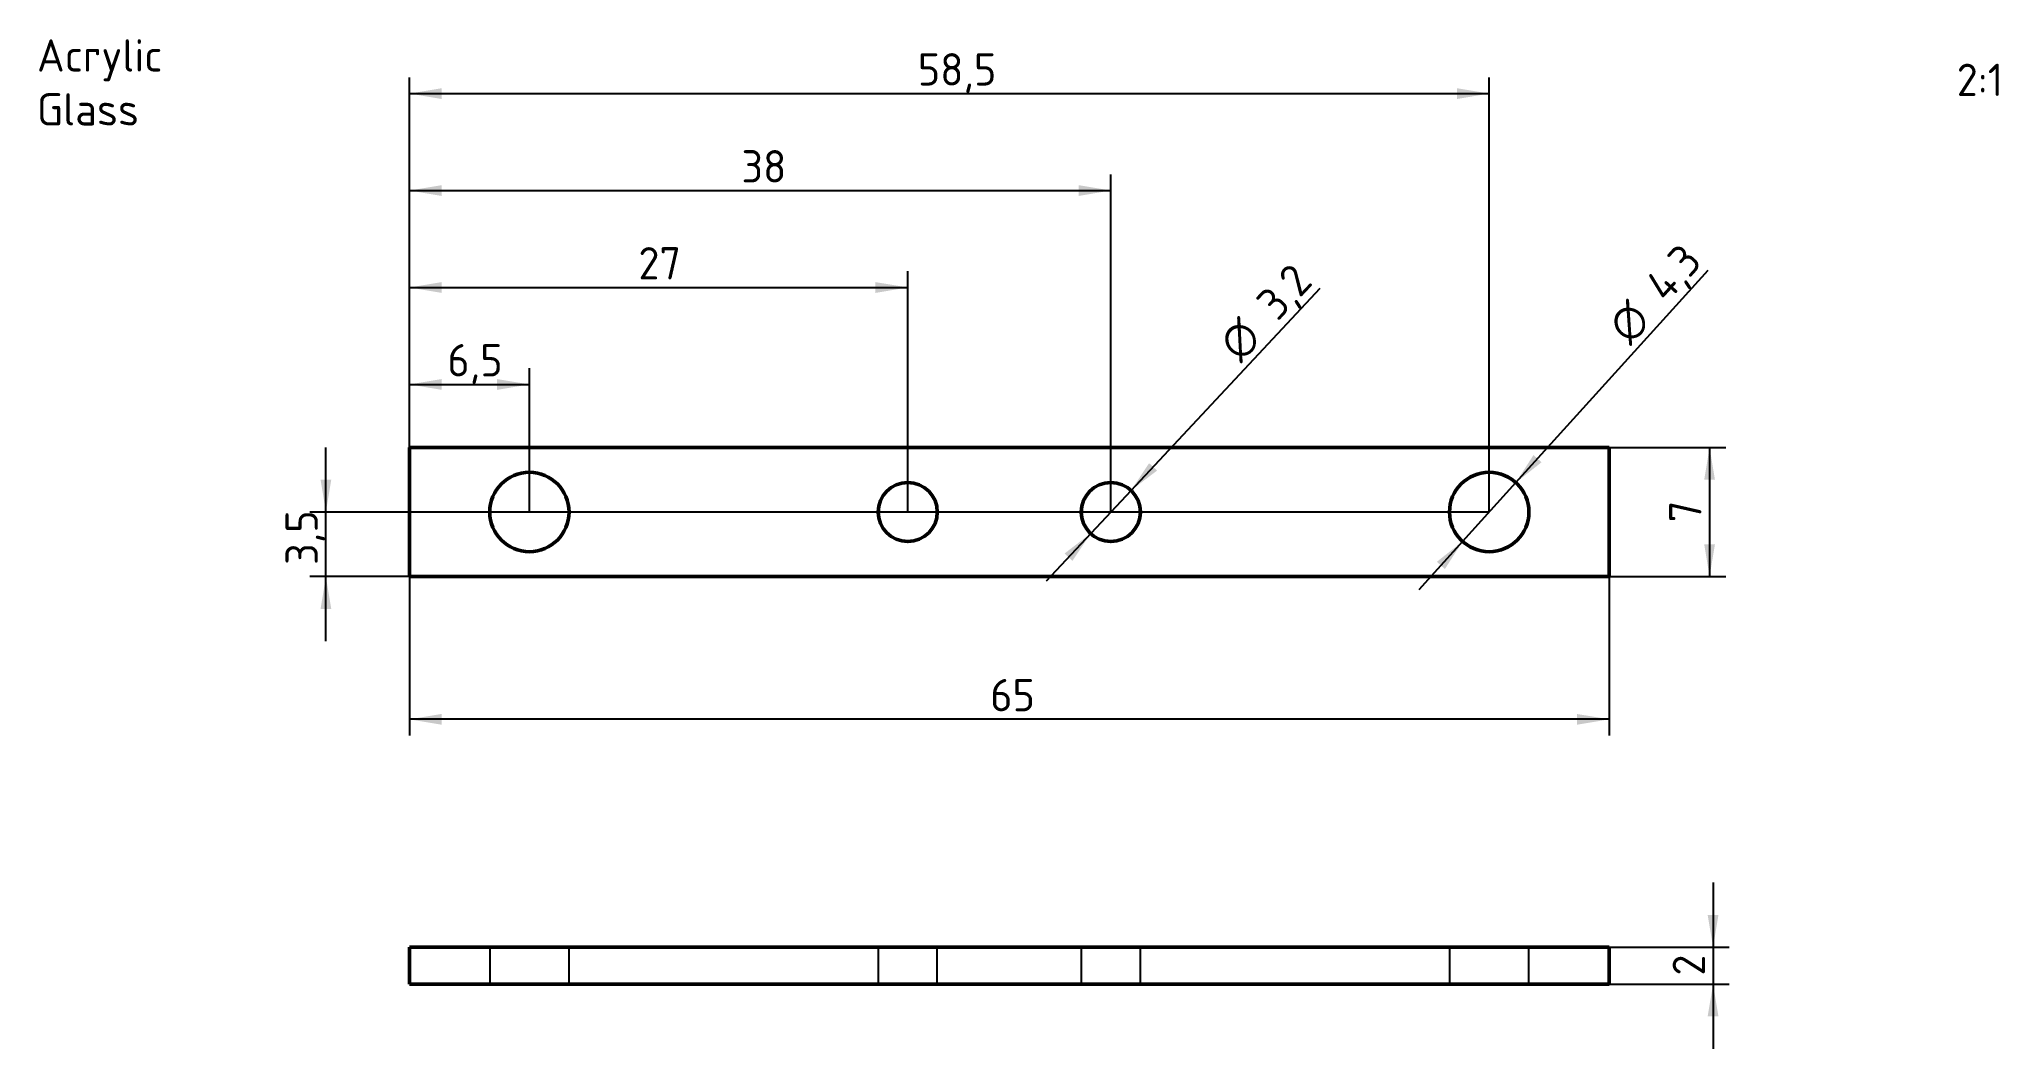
# Model space of a CAD drawing. Header units: millimetres. Extents: x 41 to 254, y 71 to 180.
import ezdxf
from ezdxf.enums import TextEntityAlignment as Align
from ezdxf.lldxf.tags import DXFTag

# ---------------------------------------------------------------- set-up
doc = ezdxf.new("R2010")
doc.units = ezdxf.units.MM
doc.layers.add('SENSORBAR', color=7, linetype='Continuous')
doc.layers.add('Standard', color=7, linetype='Continuous')
doc.styles.add('SEACAD_Solid_Edge_ISO', font='seiso.ttf')
doc.styles.add('SEACAD_Solid_Edge_ISO1_Symbols', font='semeci1.ttf')
tags = doc.linetypes.add('HIDDEN2', pattern=[4.7625, 3.175, -1.5875]).pattern_tags.tags
tags[6:7] = [DXFTag(74, 4), DXFTag(75, 0), DXFTag(340, '0'), DXFTag(46, 0.0), DXFTag(50, 0.0), DXFTag(44, 0.0), DXFTag(45, 0.0)]
tags[4:5] = [DXFTag(74, 4), DXFTag(75, 0), DXFTag(340, '0'), DXFTag(46, 0.0), DXFTag(50, 0.0), DXFTag(44, 0.0), DXFTag(45, 0.0)]
doc.dimstyles.new('ISO_(mm)', dxfattribs={"dimtxt": 3.5, "dimasz": 3.5, "dimexe": 1.75, "dimexo": 0, "dimgap": 0.875, "dimtad": 1, "dimlfac": 0.5, "dimtxsty": 'SEACAD_Solid_Edge_ISO', "dimblk1": '_SE_FILLED', "dimblk2": '_SE_FILLED', "dimsah": 1, "dimcen": 1.75, "dimadec": 0, "dimazin": 0, "dimtfac": 0.5, "dimtmove": 0, "dimatfit": 3, "dimfxl": 1, "dimarcsym": 0})

# ---------------------------------------------------------------- blocks, each defined once
blk = doc.blocks.new('SE')
at = {"layer": 'SENSORBAR', "color": 7, "linetype": 'Continuous', "lineweight": 50}
for p, q in [((81.31, 82.07), (211.31, 82.07)), ((81.31, 82.07), (81.31, 78.07)), ((211.31, 82.07), (211.31, 78.07)), ((81.31, 78.07), (211.31, 78.07))]:
    blk.add_line(p, q, dxfattribs=at)
at = {"layer": 'SENSORBAR', "color": 7, "linetype": 'HIDDEN2', "lineweight": 25}
for p, q in [((90.01, 82.07), (90.01, 78.07)), ((98.61, 78.07), (98.61, 82.07)), ((132.11, 82.07), (132.11, 78.07)), ((138.51, 78.07), (138.51, 82.07)), ((154.11, 82.07), (154.11, 78.07)), ((160.51, 78.07), (160.51, 82.07)), ((194.01, 82.07), (194.01, 78.07)), ((202.61, 78.07), (202.61, 82.07))]:
    blk.add_line(p, q, dxfattribs=at)
blk = doc.blocks.new('SE1')
at = {"layer": 'SENSORBAR', "color": 7, "linetype": 'Continuous', "lineweight": 50}
for p, q in [((81.31, 136.2), (211.31, 136.2)), ((81.31, 122.2), (81.31, 136.2)), ((211.31, 136.2), (211.31, 122.2)), ((211.31, 122.2), (81.31, 122.2))]:
    blk.add_line(p, q, dxfattribs=at)
for centre, radius in [((94.31, 129.2), 4.3), ((135.31, 129.2), 3.2), ((157.31, 129.2), 3.2), ((198.31, 129.2), 4.3)]:
    blk.add_circle(centre, radius, dxfattribs=at)
blk = doc.blocks.new('DMBLK45')
at = {"layer": 'Standard', "linetype": 'Continuous', "lineweight": 25}
for points in [[(84.81, 106.16), (84.81, 107.33), (81.31, 106.75)], [(207.81, 106.16), (211.31, 106.75), (207.81, 107.33)]]:
    blk.add_hatch(color=7, dxfattribs=at).paths.add_polyline_path(points)
at = {"layer": 'Standard', "color": 7, "linetype": 'Continuous', "lineweight": 25}
for p, q in [((81.31, 122.2), (81.31, 105)), ((211.31, 122.2), (211.31, 105)), ((211.31, 106.75), (81.31, 106.75))]:
    blk.add_line(p, q, dxfattribs=at)
at = {"layer": 'Standard', "color": 7, "linetype": 'Continuous', "lineweight": 25, "style": 'SEACAD_Solid_Edge_ISO'}
blk.add_text('65', height=3.5, dxfattribs=at).set_placement((144.24, 111.12), align=Align.TOP_LEFT)
blk = doc.blocks.new('_SE_FILLED')
at = {"color": 0}
blk.add_line((0, 0), (-1, 0), dxfattribs=at)
blk.add_solid([(0, 0), (-1, -0.1665), (-1, 0.1665), (0, 0)], dxfattribs=at)
blk = doc.blocks.new('DMBLK46')
at = {"layer": 'Standard', "linetype": 'Continuous', "lineweight": 25}
for points in [[(222.77, 132.7), (222.19, 136.2), (221.61, 132.7)], [(222.77, 125.7), (221.61, 125.7), (222.19, 122.2)]]:
    blk.add_hatch(color=7, dxfattribs=at).paths.add_polyline_path(points)
at = {"layer": 'Standard', "color": 7, "linetype": 'Continuous', "lineweight": 25}
for p, q in [((211.31, 136.2), (223.94, 136.2)), ((222.19, 136.2), (222.19, 122.2)), ((211.31, 122.2), (223.94, 122.2))]:
    blk.add_line(p, q, dxfattribs=at)
at = {"layer": 'Standard', "color": 7, "linetype": 'Continuous', "lineweight": 25, "style": 'SEACAD_Solid_Edge_ISO'}
blk.add_text('7', height=3.5, rotation=90, dxfattribs=at).set_placement((217.81, 128.09), align=Align.TOP_LEFT)
blk = doc.blocks.new('DMBLK47')
at = {"layer": 'Standard', "linetype": 'Continuous', "lineweight": 25}
for points in [[(223.15, 85.57), (221.98, 85.57), (222.57, 82.07)], [(223.15, 74.57), (222.57, 78.07), (221.98, 74.57)]]:
    blk.add_hatch(color=7, dxfattribs=at).paths.add_polyline_path(points)
at = {"layer": 'Standard', "color": 7, "linetype": 'Continuous', "lineweight": 25}
for p, q in [((222.57, 89.07), (222.57, 71.07)), ((211.31, 82.07), (224.32, 82.07)), ((211.31, 78.07), (224.32, 78.07))]:
    blk.add_line(p, q, dxfattribs=at)
at = {"layer": 'Standard', "color": 7, "linetype": 'Continuous', "lineweight": 25, "style": 'SEACAD_Solid_Edge_ISO'}
blk.add_text('2', height=3.5, rotation=90, dxfattribs=at).set_placement((218.19, 78.99), align=Align.TOP_LEFT)
blk = doc.blocks.new('DMBLK48')
at = {"layer": 'Standard', "linetype": 'Continuous', "lineweight": 25}
for points in [[(203.11, 135.37), (201.2, 132.39), (203.98, 134.59)], [(192.64, 123.81), (193.51, 123.03), (195.42, 126.01)]]:
    blk.add_hatch(color=7, dxfattribs=at).paths.add_polyline_path(points)
at = {"layer": 'Standard', "color": 7, "linetype": 'Continuous', "lineweight": 25}
for p, q in [((201.2, 132.39), (222.04, 155.41)), ((190.73, 120.82), (201.2, 132.39))]:
    blk.add_line(p, q, dxfattribs=at)
for s, style, p in [('4,3', 'SEACAD_Solid_Edge_ISO', (214.93, 154.08)), ('O', 'SEACAD_Solid_Edge_ISO1_Symbols', (210.9, 149.63))]:
    blk.add_text(s, height=3.5, rotation=47.8429, dxfattribs=dict(at, style=style)).set_placement(p, align=Align.TOP_LEFT)
blk = doc.blocks.new('DMBLK49')
at = {"layer": 'Standard', "linetype": 'Continuous', "lineweight": 25}
for points in [[(71.68, 132.7), (72.26, 129.2), (72.84, 132.7)], [(71.68, 118.7), (72.84, 118.7), (72.26, 122.2)]]:
    blk.add_hatch(color=7, dxfattribs=at).paths.add_polyline_path(points)
at = {"layer": 'Standard', "color": 7, "linetype": 'Continuous', "lineweight": 25}
for p, q in [((72.26, 115.2), (72.26, 136.2)), ((198.31, 129.2), (70.51, 129.2)), ((81.31, 122.2), (70.51, 122.2))]:
    blk.add_line(p, q, dxfattribs=at)
at = {"layer": 'Standard', "color": 7, "linetype": 'Continuous', "lineweight": 25, "style": 'SEACAD_Solid_Edge_ISO'}
blk.add_text('3,5', height=3.5, rotation=90, dxfattribs=at).set_placement((67.88, 123.47), align=Align.TOP_LEFT)
blk = doc.blocks.new('DMBLK50')
at = {"layer": 'Standard', "linetype": 'Continuous', "lineweight": 25}
for points in [[(84.81, 143.6), (81.31, 143.02), (84.81, 142.43)], [(90.81, 143.6), (90.81, 142.43), (94.31, 143.02)]]:
    blk.add_hatch(color=7, dxfattribs=at).paths.add_polyline_path(points)
at = {"layer": 'Standard', "color": 7, "linetype": 'Continuous', "lineweight": 25}
for p, q in [((81.31, 136.2), (81.31, 144.77)), ((94.31, 129.2), (94.31, 144.77)), ((81.31, 143.02), (94.31, 143.02))]:
    blk.add_line(p, q, dxfattribs=at)
at = {"layer": 'Standard', "color": 7, "linetype": 'Continuous', "lineweight": 25, "style": 'SEACAD_Solid_Edge_ISO'}
blk.add_text('6,5', height=3.5, dxfattribs=at).set_placement((85.42, 147.39), align=Align.TOP_LEFT)
blk = doc.blocks.new('DMBLK51')
at = {"layer": 'Standard', "linetype": 'Continuous', "lineweight": 25}
for points in [[(84.81, 175.1), (81.31, 174.52), (84.81, 173.93)], [(194.81, 175.1), (194.81, 173.93), (198.31, 174.52)]]:
    blk.add_hatch(color=7, dxfattribs=at).paths.add_polyline_path(points)
at = {"layer": 'Standard', "color": 7, "linetype": 'Continuous', "lineweight": 25}
for p, q in [((81.31, 136.2), (81.31, 176.27)), ((198.31, 129.2), (198.31, 176.27)), ((81.31, 174.52), (198.31, 174.52))]:
    blk.add_line(p, q, dxfattribs=at)
at = {"layer": 'Standard', "color": 7, "linetype": 'Continuous', "lineweight": 25, "style": 'SEACAD_Solid_Edge_ISO'}
blk.add_text('58,5', height=3.5, dxfattribs=at).set_placement((136.39, 178.89), align=Align.TOP_LEFT)
blk = doc.blocks.new('DMBLK52')
at = {"layer": 'Standard', "linetype": 'Continuous', "lineweight": 25}
for points in [[(84.81, 154.1), (81.31, 153.52), (84.81, 152.93)], [(131.81, 154.1), (131.81, 152.93), (135.31, 153.52)]]:
    blk.add_hatch(color=7, dxfattribs=at).paths.add_polyline_path(points)
at = {"layer": 'Standard', "color": 7, "linetype": 'Continuous', "lineweight": 25}
for p, q in [((81.31, 136.2), (81.31, 155.27)), ((135.31, 129.2), (135.31, 155.27)), ((81.31, 153.52), (135.31, 153.52))]:
    blk.add_line(p, q, dxfattribs=at)
at = {"layer": 'Standard', "color": 7, "linetype": 'Continuous', "lineweight": 25, "style": 'SEACAD_Solid_Edge_ISO'}
blk.add_text('27', height=3.5, dxfattribs=at).set_placement((106.12, 157.89), align=Align.TOP_LEFT)
blk = doc.blocks.new('DMBLK53')
at = {"layer": 'Standard', "linetype": 'Continuous', "lineweight": 25}
for points in [[(84.81, 164.6), (81.31, 164.02), (84.81, 163.43)], [(153.81, 164.6), (153.81, 163.43), (157.31, 164.02)]]:
    blk.add_hatch(color=7, dxfattribs=at).paths.add_polyline_path(points)
at = {"layer": 'Standard', "color": 7, "linetype": 'Continuous', "lineweight": 25}
for p, q in [((81.31, 136.2), (81.31, 165.77)), ((157.31, 129.2), (157.31, 165.77)), ((81.31, 164.02), (157.31, 164.02))]:
    blk.add_line(p, q, dxfattribs=at)
at = {"layer": 'Standard', "color": 7, "linetype": 'Continuous', "lineweight": 25, "style": 'SEACAD_Solid_Edge_ISO'}
blk.add_text('38', height=3.5, dxfattribs=at).set_placement((117.28, 168.39), align=Align.TOP_LEFT)
blk = doc.blocks.new('DMBLK54')
at = {"layer": 'Standard', "linetype": 'Continuous', "lineweight": 25}
for points in [[(161.46, 134.49), (159.5, 131.54), (162.32, 133.69)], [(152.3, 124.71), (153.15, 123.91), (155.12, 126.87)]]:
    blk.add_hatch(color=7, dxfattribs=at).paths.add_polyline_path(points)
at = {"layer": 'Standard', "color": 7, "linetype": 'Continuous', "lineweight": 25}
for p, q in [((159.5, 131.54), (180.01, 153.43)), ((150.34, 121.76), (159.5, 131.54))]:
    blk.add_line(p, q, dxfattribs=at)
for s, style, p in [('3,2', 'SEACAD_Solid_Edge_ISO', (172.83, 152.16)), ('O', 'SEACAD_Solid_Edge_ISO1_Symbols', (168.73, 147.79))]:
    blk.add_text(s, height=3.5, rotation=46.8667, dxfattribs=dict(at, style=style)).set_placement(p, align=Align.TOP_LEFT)

msp = doc.modelspace()

# ---------------------------------------------------------------- block references
at = {"layer": 'Standard'}
for name in ['SE1', 'SE']:
    msp.add_blockref(name, (0, 0), dxfattribs=at)

# ---------------------------------------------------------------- texts
at = {"layer": 'Standard', "char_height": 3.5, "attachment_point": 1}
for s, insert, width in [('{\\fSolid Edge ISO|b0||i0||c0|p34;\\C7;\\H3.5;\\W1.;Acrylic Glass}', (40.953, 180.396), 23.36251), ('{\\fSolid Edge ISO|b0||i0||c0|p34;\\C7;\\H3.5;\\W1.;2:1}', (248.969, 177.755), 4.55001)]:
    msp.add_mtext(s, dxfattribs=dict(at, insert=insert, width=width))

# ---------------------------------------------------------------- dimensions: what is measured, and where the dimension line sits
at = {"layer": 'Standard', "color": 7, "linetype": 'Continuous', "lineweight": 25}
for base, p1, p2, picture, middle in [((198.309, 174.518), (81.309, 136.201), (198.309, 129.201), 'DMBLK51', (139.809, 174.518)), ((157.309, 164.018), (81.309, 136.201), (157.309, 129.201), 'DMBLK53', (119.309, 164.018)), ((135.309, 153.518), (81.309, 136.201), (135.309, 129.201), 'DMBLK52', (108.309, 153.518)), ((94.309, 143.018), (81.309, 136.201), (94.309, 129.201), 'DMBLK50', (87.809, 143.018)), ((81.309, 106.747), (211.309, 122.201), (81.309, 122.201), 'DMBLK45', (146.309, 106.747))]:
    dim = msp.add_linear_dim(base=base, p1=p1, p2=p2, text='\\A1;<>', dimstyle='ISO_(mm)', dxfattribs=at)
    dim.commit()
    dim.dimension.update_dxf_attribs({"geometry": picture, "text_midpoint": middle, "dimtype": 160})
for p1, p2, picture, middle in [((195.423, 126.013), (201.195, 132.388), 'DMBLK48', (213.325, 145.786)), ((155.122, 126.865), (159.497, 131.536), 'DMBLK54', (171.081, 143.9))]:
    dim = msp.add_diameter_dim_2p(p1=p1, p2=p2, text='\\A1;<>', dimstyle='ISO_(mm)', override={"dimtmove": 1, "dimtolj": 1}, dxfattribs=at)
    dim.commit()
    dim.dimension.update_dxf_attribs({"geometry": picture, "text_midpoint": middle, "dimtype": 163})
for base, p1, p2, angle, picture, middle, dimtype in [((72.259, 129.201), (81.309, 122.201), (198.309, 129.201), 90, 'DMBLK49', (72.259, 125.701), 160), ((222.189, 136.201), (211.309, 136.201), (211.309, 122.201), 270, 'DMBLK46', (222.189, 129.201), 161), ((222.566, 82.067), (211.309, 82.067), (211.309, 78.067), 270, 'DMBLK47', (222.566, 80.067), 161)]:
    dim = msp.add_linear_dim(base=base, p1=p1, p2=p2, angle=angle, text='\\A1;<>', dimstyle='ISO_(mm)', dxfattribs=at)
    dim.commit()
    dim.dimension.update_dxf_attribs({"geometry": picture, "text_midpoint": middle, "dimtype": dimtype})

doc.saveas('drawing.dxf')
